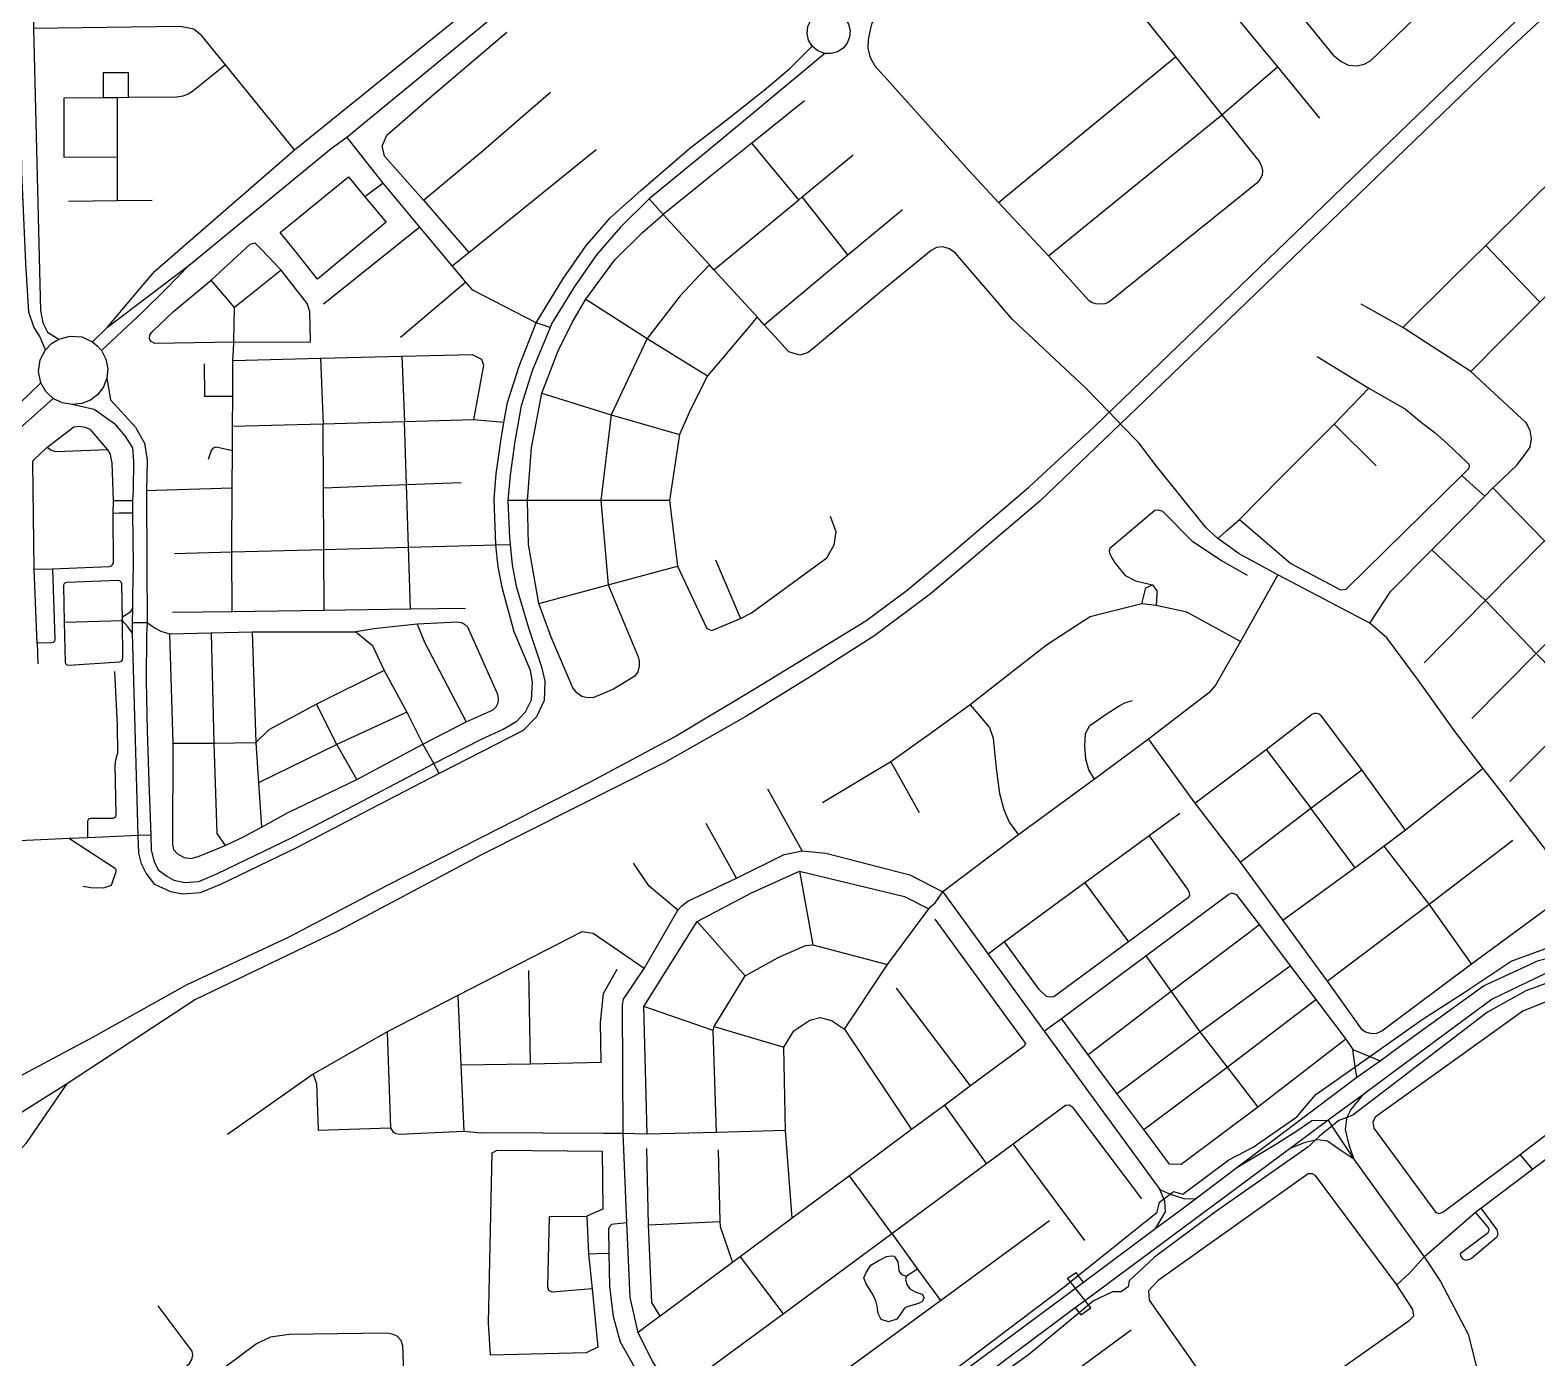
# Model space of a CAD drawing. Header units: inches. Extents: x 384787 to 391370, y 337312 to 343047.
# Drawn here: x 386673 to 387978, y 340080 to 341229 of the extents above; entities that cross this region are included whole.
import ezdxf

# ---------------------------------------------------------------- set-up
doc = ezdxf.new("R2010")
doc.units = ezdxf.units.IN
doc.header["$MEASUREMENT"] = 0

msp = doc.modelspace()

# ---------------------------------------------------------------- linework, layer by layer
for points in [[(386739.7, 340972.2), (386770.8, 341008.8), (386780.9, 341020.7), (386901.7, 341125.9), (387054.4, 341248.9), (387185.1, 341350.6), (387369.9, 341508.3), (387394.4, 341527.8), (387558.9, 341658.8), (387632.2, 341711.6), (387664.3, 341739.5)], [(387616.4, 341435.2), (387718.9, 341308.1), (387775.7, 341238.9), (387801.3, 341207.9), (387808.3, 341202.3), (387814.5, 341199.1), (387822.1, 341198.5), (387828.1, 341200), (387833.6, 341202.8), (387894, 341261.2), (387969.2, 341331.4), (388016.2, 341376.7), (388082.5, 341440.8), (388156, 341509.3), (388191.8, 341539.1), (388224.7, 341563), (388304.6, 341633.1)], [(386686.1, 340952.7), (386681.2, 340964), (386676.1, 340972.4), (386671.8, 340985.3), (386669.1, 341027.6), (386665.7, 341106.4), (386664, 341230.7), (386661, 341357.6), (386660.9, 341370.9), (386660.8, 341484.9), (386661.1, 341494.1)], [(386674, 341422.9), (386673, 341376.6), (386673.3, 341355.7), (386675.7, 341231), (386681.5, 340998), (386681.7, 340986.5), (386683.9, 340976), (386688, 340968), (386697.6, 340961.9)], [(386810.5, 341025.8), (386933.6, 341127), (386947.1, 341136.8), (387065.9, 341234.6), (387079.4, 341245.8), (387154.1, 341310.2), (387208.5, 341353.3)], [(387398.8, 341220.9), (387400.5, 341229.8), (387401.9, 341235.6), (387406.6, 341242.2), (387543.5, 341351.8)], [(386495.6, 340220.4), (386532.9, 340248), (386571.6, 340271.6), (386645.7, 340313.9), (386727, 340357.4), (386808.3, 340402.6), (386896.6, 340443.9), (386982.8, 340489.3), (387156.9, 340577.7), (387230.9, 340617.5), (387302.1, 340660), (387396.6, 340718), (387432.2, 340744.5), (387468.5, 340774.4), (387537.7, 340833.6), (387594.2, 340886), (387627.4, 340918), (387768.2, 341053.7), (387907.6, 341187.9), (388056.7, 341329.9)], [(388031.7, 341285.5), (387952.5, 341211.7), (387637.7, 340908.1)], [(387699.4, 341262.7), (387752.9, 341197.6), (387789.4, 341153.2)], [(387350.1, 341215.5), (387346.9, 341220.7), (387345.7, 341226.6), (387346.4, 341232.6), (387349, 341238.1), (387353.3, 341242.4), (387358.7, 341245.2), (387364.8, 341246), (387370.8, 341244.8), (387375.2, 341242.5), (387378.9, 341239), (387381.5, 341234.7), (387382.9, 341229.2), (387382.5, 341223.5), (387380.5, 341218.2), (387376.9, 341213.8), (387372.1, 341210.7), (387366.6, 341209.1), (387360.9, 341209.2)], [(386901.7, 341125.9), (386841.9, 341199.4), (386821.5, 341224.5), (386814.6, 341230.2), (386803, 341232.7), (386675.7, 341231)], [(387636.1, 341241.8), (387664.7, 341206.3), (387704.8, 341156.2), (387737.5, 341115.4), (387739.2, 341111.7), (387739.9, 341107.8), (387739.6, 341104)], [(386979.4, 341133.1), (386981.7, 341138.5), (387022.2, 341173.8), (387085.7, 341227.6)], [(387486.3, 341107.3), (387404.7, 341198.3), (387400.5, 341205.5), (387398.6, 341213.8), (387398.8, 341220.9)], [(387092, 340708.3), (387081.9, 340745.6), (387078.2, 340764.7), (387076, 340783.6), (387074.7, 340823.2), (387076.3, 340845.3), (387080.6, 340875.5), (387082.9, 340889.6), (387086.3, 340906.9), (387096.3, 340938.4), (387111, 340975.9), (387134.1, 341013.8), (387153.8, 341042.1), (387175.1, 341066.9), (387202, 341090.8), (387243.8, 341126.8), (387275.2, 341151.3), (387308.4, 341177.5), (387330.4, 341195.8), (387350.1, 341215.5)], [(387360.9, 341209.2), (387305.9, 341163.3), (387258.4, 341123.7), (387208.9, 341083.3)], [(387360.9, 341209.2), (387354.9, 341211.4), (387350.1, 341215.5)], [(386841.9, 341199.4), (386823.7, 341184.6)], [(387511.5, 341080.3), (387664.7, 341206.3)], [(387554.6, 341033.9), (387704.8, 341156.2), (387752.9, 341197.6)], [(386823.7, 341184.6), (386813.7, 341176.5), (386809.6, 341174), (386805, 341172.2), (386799.8, 341171.3), (386758.1, 341171), (386748.1, 341170.9), (386736.1, 341170.8), (386701.9, 341170.6), (386702, 341119.5), (386748.2, 341119.7)], [(386758.1, 341171), (386757.9, 341192.6), (386736, 341192.4), (386736.1, 341170.8)], [(386748.1, 341170.9), (386748.2, 341119.7), (386748.3, 341081.8)], [(387013.5, 341082.3), (387063.6, 341124), (387123.4, 341175.7)], [(387343.3, 341168.2), (387297.8, 341131.6), (387263.3, 341103.8), (387221.1, 341069.9)], [(387111, 340975.9), (387056.2, 341004.3), (387050.2, 341011.3), (387038.2, 341025.3), (387010.4, 341058.7), (386978.5, 341097), (386949.6, 341133.5), (386947.1, 341136.8)], [(387013.5, 341082.3), (386979.8, 341120.2), (386977.7, 341129.2), (386979.4, 341133.1)], [(387338.4, 341082.5), (387297.8, 341131.6)], [(387038.2, 341025.3), (387052.6, 341036.9), (387163.1, 341126.1)], [(387265, 341021.8), (387338.4, 341082.5), (387341.5, 341085), (387385.7, 341121.5)], [(386889.3, 341054.3), (386948.5, 341102.3)], [(386948.5, 341102.3), (386962.7, 341085.1)], [(387599.8, 340992.1), (387595.6, 340992.5), (387591.9, 340993.6), (387589.6, 340995.2), (387554.6, 341033.9), (387511.5, 341080.3), (387486.3, 341107.3)], [(387739.6, 341104), (387737.9, 341100.3), (387735, 341097), (387606.6, 340993.5), (387603.5, 340992.5), (387599.8, 340992.1)], [(387861.5, 340972), (387906.1, 341016), (387933.5, 341043), (387969.6, 341078.8), (387996.6, 341105.6), (388003.1, 341112.2)], [(386978.5, 341097), (386962.7, 341085.1)], [(386706, 341081.3), (386748.3, 341081.8), (386778.5, 341082.1)], [(386962.7, 341085.1), (386981, 341063.1)], [(387013.5, 341082.3), (387052.6, 341036.9)], [(387208.9, 341083.3), (387184, 341058.7), (387163.4, 341034.8), (387144.2, 341007.3), (387124.4, 340975.1), (387123.1, 340971.8), (387107.7, 340934.3), (387098, 340904.1), (387092.6, 340873.6), (387088.4, 340844), (387086.6, 340822.1), (387087.9, 340789.8), (387088.5, 340783.9), (387090.2, 340766.4), (387093.7, 340748), (387104.4, 340711.8), (387115.7, 340677.9), (387118.5, 340665.6)], [(387598.3, 340907.8), (387587.1, 340919.4), (387523.4, 340978.8), (387474.2, 341036.4), (387469, 341039.9), (387463.1, 341041.7), (387457.7, 341041.1), (387453, 341038.6), (387413.5, 341006.4), (387350.9, 340953.8), (387345.9, 340950), (387339.5, 340947.9), (387329.8, 340950.8), (387308.5, 340974.2), (387302.5, 340981.2), (387265, 341021.8), (387261, 341026.2), (387221.1, 341069.9), (387208.9, 341083.3)], [(387381, 341034.8), (387341.5, 341085)], [(386981, 341063.1), (386921.7, 341013.9)], [(387178, 340658.6), (387161.1, 340651.4), (387155.9, 340651.2), (387150.6, 340652.4), (387146.2, 340655.5), (387142.9, 340659.8), (387124.1, 340703.8), (387113.4, 340733), (387104.5, 340784.1), (387103.5, 340822.1), (387107.1, 340867.8), (387115.9, 340915), (387130.1, 340951.6), (387142.2, 340976.3), (387154, 340996.4), (387179.2, 341030.4), (387203.2, 341054.3), (387214.3, 341063.9)], [(387214.3, 341063.9), (387221.1, 341069.9)], [(387308.5, 340974.2), (387381, 341034.8), (387428.2, 341074.2)], [(387920.5, 340933.9), (387948.5, 340962), (387980.2, 340993.7), (388030.2, 341042.9), (388044.5, 341057), (388050.8, 341063.1)], [(386921.7, 341013.9), (386902, 341038.5), (386889.3, 341054.3)], [(387010.4, 341058.7), (386926.8, 340992.1)], [(386829.6, 341013), (386863.3, 341044.1)], [(386863.3, 341044.1), (386867.4, 341045.2), (386873, 341039.7), (386890.3, 341021.7)], [(387933.5, 341043), (387980.2, 340993.7)], [(386726.7, 340959.6), (386739.7, 340972.2), (386810.5, 341025.8)], [(386810.5, 341025.8), (386790.3, 341005.1), (386770.2, 340985.3), (386734.6, 340951.9)], [(387261, 341026.2), (387252.8, 341017.6)], [(386780.7, 340958), (386777.5, 340959.8), (386776.1, 340962.2), (386776.5, 340965.6), (386779.3, 340969), (386796.9, 340985.7), (386829.6, 341013)], [(386849.8, 340989.3), (386829.6, 341013)], [(386890.3, 341021.7), (386849.8, 340989.3)], [(386915.1, 340985.7), (386912.7, 340992.8), (386890.3, 341021.7)], [(387050.2, 341011.3), (386993.5, 340963.1)], [(387252.8, 341017.6), (387235.6, 340999.4), (387207.1, 340962.5), (387176, 340896.3), (387167, 340822.1), (387173.5, 340749.1), (387199.4, 340686.8)], [(386849.2, 340959.1), (386849.8, 340989.3)], [(386915.5, 340959.4), (386915.1, 340985.7)], [(387154, 340996.4), (387207.1, 340962.5), (387259.4, 340930.1)], [(387960.5, 340853), (387968.8, 340864.1), (387971.9, 340868.2), (387972.9, 340875.9), (387971.9, 340882.7), (387968.3, 340889.2), (387933.2, 340922), (387920.5, 340933.9), (387861.5, 340972), (387825.6, 340992.2)], [(387123.1, 340971.8), (387111, 340975.9)], [(387294.8, 340971.9), (387259.4, 340930.1), (387244.9, 340901.5), (387235.3, 340879.2), (387226.6, 340822.2), (387233.4, 340765.1), (387258.7, 340711.3), (387263.1, 340709.6), (387288, 340720)], [(387302.5, 340981.2), (387294.8, 340971.9)], [(386692.8, 340910.5), (386686.5, 340916.4), (386682.2, 340923.9), (386680.1, 340933.8), (386681.5, 340943.8), (386686.1, 340952.7), (386691.3, 340958), (386697.6, 340961.9), (386707.4, 340964.5), (386717.5, 340963.7), (386726.7, 340959.6), (386731, 340956.1), (386734.6, 340951.9), (386738.4, 340944.5), (386740, 340936.4), (386739.3, 340928.1), (386736.4, 340920.5), (386731.5, 340914), (386725.1, 340909), (386717.5, 340906), (386709.3, 340905.1), (386700.7, 340906.6), (386692.8, 340910.5)], [(386849.2, 340959.1), (386780.7, 340958)], [(386848.5, 340943.2), (386848.9, 340952.4), (386849.2, 340959.1)], [(386849.2, 340959.1), (386915.5, 340959.4)], [(386848.5, 340943.2), (386924.4, 340945.2), (386994.7, 340947), (387055.5, 340948.6), (387063.6, 340944.5), (387065.3, 340939.4), (387056.8, 340892)], [(386994.7, 340947), (386997, 340890.3)], [(387787.5, 340946.9), (387832, 340919.4)], [(386848.4, 340912.1), (386824.1, 340912.2), (386823.8, 340940.3)], [(386847.6, 340777.5), (386847.9, 340832.8), (386848.1, 340865.5), (386848.2, 340886.1), (386848.4, 340912.1), (386848.5, 340943.2)], [(386924.4, 340945.2), (386926.6, 340888.3)], [(386528.2, 340782.2), (386554.5, 340805.8), (386627.8, 340871.7), (386682.2, 340923.9)], [(386739.3, 340928.1), (386742.5, 340909.3), (386764.2, 340885.6), (386771.8, 340871.8), (386774.1, 340857.3), (386773.5, 340830.5), (386773.9, 340766.6), (386774.1, 340716.4), (386773.7, 340705.9), (386773.2, 340665.6), (386774.3, 340623), (386775.6, 340578.1), (386777.3, 340532.3), (386777.6, 340519.5), (386779.9, 340510), (386783.8, 340502.1), (386791.1, 340496.7), (386797.3, 340493.4), (386806.7, 340491.2), (386818.8, 340492.1), (386835.1, 340499), (386899.6, 340530.3), (386954.9, 340558.9), (387022.3, 340594.4), (387063.7, 340615.5), (387082.6, 340623.9), (387094.4, 340630.9), (387101.9, 340638.9), (387107, 340649.5), (387108, 340664.6), (387106, 340674.9), (387092, 340708.3)], [(387720.2, 340805.6), (387755.8, 340842), (387802.2, 340888.2), (387832, 340919.4), (387863.9, 340901.1), (387877.7, 340889.6), (387889.7, 340880.7), (387900.2, 340871.2), (387917.4, 340854.9), (387918.6, 340853.5), (387919, 340852), (387918.4, 340849.5)], [(386692.8, 340910.5), (386639.3, 340863.1), (386528.4, 340763.1), (386493.8, 340731.9), (386437.1, 340680.1), (386309.6, 340566.7)], [(387115.9, 340915), (387176, 340896.3)], [(387628.9, 340876), (387598.3, 340907.8)], [(387637.7, 340908.1), (387603.4, 340875.4)], [(386761.5, 340716.4), (386761.9, 340728.8), (386761.8, 340739.9), (386762.2, 340766.3), (386761.9, 340811.1), (386761.8, 340822.1), (386762.2, 340831.2), (386762.5, 340856.2), (386761.7, 340867.6), (386755, 340878.2), (386746.9, 340887.7), (386728.4, 340901), (386709.3, 340905.1)], [(387176, 340896.3), (387235.3, 340879.2)], [(386676.2, 340762.3), (386675.2, 340855.1), (386675.4, 340856.3), (386676.1, 340857.3), (386687.2, 340867.9), (386710.7, 340886)], [(386710.7, 340886), (386716, 340886.4), (386720.5, 340885.6), (386724.4, 340883.8), (386739.9, 340865.9), (386742, 340862.3), (386742.8, 340858.5), (386743.5, 340854.6), (386744.7, 340822), (386744.5, 340810.9)], [(387056.8, 340892), (386997, 340890.3), (386926.6, 340888.3), (386848.2, 340886.1)], [(386927.5, 340727.1), (386927.2, 340779.7), (386926.9, 340833.1), (386926.6, 340888.3)], [(387002.1, 340728.2), (387000.5, 340781.6), (386998.8, 340835.8), (386997, 340890.3)], [(387082.9, 340889.6), (387056.8, 340892)], [(387802.2, 340888.2), (387838.5, 340852)], [(386739.9, 340865.9), (386695.4, 340864.3), (386691.2, 340865.3), (386687.2, 340867.9)], [(386827.3, 340858), (386829.6, 340864.8), (386831.5, 340867.6), (386833.9, 340868.6), (386848.1, 340865.5)], [(387603.4, 340875.4), (387547.1, 340821.4), (387477.8, 340762.6), (387452.4, 340741.3), (387404.3, 340705.1), (387348.4, 340669.4), (387292.5, 340635.1), (387222.4, 340595.2), (387063.7, 340515.1)], [(388025.2, 340435.4), (388024.1, 340444.4), (388023, 340452.5), (388021.2, 340464.4), (388019.4, 340472), (387994.8, 340506.2), (387982.6, 340523.3), (387946.4, 340570.2), (387931, 340589.9), (387906.8, 340621.8), (387875.1, 340666.2), (387847.7, 340703.1), (387833, 340715.9), (387753.2, 340757.8), (387719.8, 340775.8), (387701.3, 340789.2), (387691.3, 340798.3), (387674.5, 340819.1), (387648.3, 340851.7), (387632.9, 340871.9), (387628.9, 340876)], [(387720.2, 340805.6), (387764.7, 340767.6), (387807.7, 340744.7), (387812.4, 340745.3), (387912.6, 340843.7)], [(387918.4, 340849.5), (387912.6, 340843.7)], [(387912.6, 340843.7), (387922.7, 340834.5), (387932.5, 340825.7)], [(387945.3, 340838.3), (387947.9, 340840.8), (387960.5, 340853)], [(386847.9, 340832.8), (386782.1, 340830.8), (386781.6, 340830.8), (386773.5, 340830.5)], [(386926.9, 340833.1), (386998.8, 340835.8), (387046.2, 340837.6)], [(387833, 340715.9), (387851.2, 340743.6), (387886.6, 340779.3), (387918.7, 340811.8), (387932.5, 340825.7), (387939.6, 340832.9)], [(387939.6, 340832.9), (387945.3, 340838.3)], [(387939.6, 340832.9), (387984.2, 340787.1), (388029.8, 340743), (388049.7, 340727.6), (388084.1, 340709), (388138.9, 340692.9), (388224.1, 340659.7)], [(386744.7, 340822), (386749.7, 340822.1), (386761.8, 340822.1)], [(387103.5, 340822.1), (387095, 340822.1), (387086.6, 340822.1)], [(387226.6, 340822.2), (387167, 340822.1), (387103.5, 340822.1)], [(386744.5, 340810.9), (386744.6, 340767.7), (386744, 340766.6), (386743.2, 340765.5)], [(386761.9, 340811.1), (386749.9, 340811), (386744.5, 340810.9)], [(387288, 340720), (387297.4, 340724.7), (387362.7, 340772.5), (387369, 340783.7), (387370.9, 340795), (387365.8, 340808.3)], [(387726.9, 340757.2), (387703.8, 340770.4), (387679.7, 340786.2), (387653.6, 340812.5), (387650.1, 340813.7), (387646.9, 340813.4), (387607.8, 340780.5), (387607.2, 340778.6), (387607.6, 340776.2), (387612.2, 340768.1), (387621.1, 340757), (387630, 340752.5), (387644.9, 340748.9)], [(387701.3, 340789.2), (387708.9, 340795.8), (387720.2, 340805.6)], [(386797.7, 340776.2), (386847.6, 340777.5), (386927.2, 340779.7), (387000.5, 340781.6), (387076, 340783.6)], [(386847.7, 340726), (386847.6, 340777.5)], [(387076, 340783.6), (387088.5, 340783.9)], [(387880.1, 340681.5), (387933.2, 340735.4), (387984.2, 340787.1)], [(387977, 340689.6), (387933.2, 340735.4), (387886.6, 340779.3)], [(386743.2, 340765.5), (386741.4, 340764.7), (386692.1, 340762.5)], [(387113.4, 340733), (387173.5, 340749.1), (387233.4, 340765.1)], [(387266.3, 340770.7), (387288, 340720)], [(386692.1, 340762.5), (386676.2, 340762.3)], [(386678.8, 340698.6), (386676.2, 340762.3)], [(386692.1, 340762.5), (386694.3, 340701.8), (386694, 340700.3), (386692.9, 340699.1), (386691.3, 340698.7), (386678.8, 340698.6)], [(386752.4, 340718.2), (386752.9, 340685.3), (386752.6, 340683.8), (386751.6, 340682.7), (386750.1, 340682.2), (386706.6, 340679.3), (386705, 340679.6), (386703.8, 340680.7), (386703.4, 340682.2), (386702.6, 340716.8), (386702, 340748.3), (386702.3, 340749.8), (386703.4, 340751), (386704.9, 340751.4), (386748.8, 340753.1), (386750.3, 340752.8), (386751.5, 340751.7), (386751.9, 340750.2), (386752.4, 340718.2)], [(387753.2, 340757.8), (387720.9, 340700), (387699.4, 340662.1), (387693.5, 340655.5), (387641.2, 340615.3), (387594.5, 340580.6), (387528.8, 340532.6), (387463.2, 340483.1)], [(387635.6, 340732.6), (387637.8, 340741.8), (387638.9, 340746.3), (387644.9, 340748.9)], [(387644.9, 340748.9), (387648.6, 340743.9), (387648.5, 340740.9), (387648, 340731.1)], [(387921.2, 340633.2), (387977, 340689.6), (388029.8, 340743)], [(386752.4, 340718.2), (386752.8, 340721.2), (386759.9, 340725.8), (386761.9, 340728.8)], [(386796.2, 340725.3), (386847.7, 340726), (386927.5, 340727.1), (387002.1, 340728.2), (387049.8, 340728.9)], [(387603.1, 340724.5), (387590.7, 340721.4), (387585.4, 340717.9), (387553, 340696.8), (387517.6, 340669.1), (387487, 340645.2), (387450.1, 340618.6), (387418.2, 340595.6), (387359, 340560.2)], [(387720.9, 340700), (387674.5, 340725.4), (387648, 340731.1), (387635.6, 340732.6), (387603.1, 340724.5)], [(386702.6, 340716.8), (386752.4, 340718.2)], [(386761.6, 340707.3), (386757.3, 340712.8), (386752.4, 340718.2)], [(387118.5, 340665.6), (387118, 340648.8), (387111.2, 340634.8), (387099.8, 340622.8), (387027.1, 340585.7), (386959.9, 340550.8), (386904.1, 340521.6), (386837.7, 340489.6), (386820, 340482.3), (386804.8, 340481.2), (386794.6, 340483.1), (386780.7, 340489.5), (386773.2, 340499.4), (386769.4, 340507.4), (386766.9, 340516.5), (386766.4, 340531.8), (386761.6, 340707.3), (386761.5, 340716.4)], [(386761.5, 340716.4), (386774.1, 340716.4)], [(386774.1, 340716.4), (386781.2, 340711.6), (386786.1, 340708.8), (386793.5, 340706.5), (386829.7, 340707.4), (386865.2, 340708.2), (386954.8, 340708.2)], [(387078.1, 340646.9), (387078.4, 340650.6), (387077.8, 340654.2), (387051.8, 340712.3), (387049.4, 340714.7), (387046.5, 340716.1), (387042, 340716.7), (387037.5, 340716.5), (387007.9, 340715), (386970.5, 340711), (386954.8, 340708.2)], [(387007.9, 340715), (387014.3, 340699.3), (387050.3, 340630.3)], [(386678.8, 340698.6), (386679.5, 340680.6)], [(386793.5, 340706.5), (386796.3, 340611.8), (386796.1, 340524.2), (386797.1, 340519.8), (386800.5, 340516), (386806.1, 340512.8)], [(386829.7, 340707.4), (386831.9, 340611.9), (386834.6, 340533.7), (386841.8, 340523.4)], [(386865.2, 340708.2), (386868.3, 340612.6), (386870.7, 340577.5), (386873.1, 340539.3)], [(386954.8, 340708.2), (386969.4, 340696.4), (386979.3, 340674.9), (386998.9, 340638.8), (387013, 340611)], [(387954.3, 340578.7), (388020.5, 340645.2), (388036, 340660.8), (388041.2, 340666), (388084.1, 340709)], [(387199.4, 340686.8), (387200.3, 340682.8), (387200.2, 340678.7), (387199.1, 340673.7), (387196.4, 340669.8), (387178, 340658.6)], [(387977, 340689.6), (388020.5, 340645.2)], [(386745.9, 340674), (386748.2, 340627.5), (386748.4, 340603.3), (386746.9, 340598.3), (386746.4, 340595.8), (386746.4, 340593.4)], [(386979.3, 340674.9), (386920.7, 340645.6), (386879.6, 340623.4), (386868.3, 340612.6)], [(386806.1, 340512.8), (386812.2, 340512.1), (386819.2, 340514), (386828.3, 340517.8), (386841.8, 340523.4), (386858.3, 340531.1), (386873.1, 340539.3), (386895.8, 340551.5), (386955.7, 340580.4), (387013, 340611), (387050.3, 340630.3), (387073.8, 340640.8), (387076.5, 340643.5), (387078.1, 340646.9)], [(386955.7, 340580.4), (386938.5, 340610.8), (386920.7, 340645.6)], [(387594.5, 340580.6), (387589.7, 340588.7), (387586.9, 340598), (387586.1, 340609.6), (387586.7, 340620.3), (387590.6, 340627.1), (387605.6, 340637.7), (387616, 340644.2), (387621.3, 340647.1), (387627.4, 340648.8)], [(386998.9, 340638.8), (386938.5, 340610.8), (386870.7, 340577.5)], [(387487, 340645.2), (387503.7, 340625.4), (387506.9, 340616.1), (387509.4, 340589.9), (387512.2, 340568.3), (387516, 340554.5), (387520.7, 340543.6)], [(387681.4, 340560), (387743.2, 340606.5), (387782.6, 340636.6)], [(387863.9, 340536.6), (387826.1, 340588.8), (387791.1, 340635.4), (387789.2, 340636.9), (387786.9, 340637.6), (387784.7, 340637.5), (387782.6, 340636.6)], [(386796.3, 340611.8), (386831.9, 340611.9), (386868.3, 340612.6)], [(387022.3, 340594.4), (387013, 340611)], [(387641.2, 340615.3), (387645.4, 340609.5), (387681.4, 340560), (387720.6, 340508.8), (387757.7, 340458.3), (387796.1, 340405.7), (387825.5, 340364.5), (387829.3, 340361.8), (387834.1, 340360.6)], [(387743.2, 340606.5), (387782, 340555.6)], [(386722.9, 340530), (386722.7, 340544), (386723.1, 340545.5), (386724.1, 340546.6), (386725.5, 340547), (386744.6, 340546.9), (386746, 340547.4), (386746.9, 340548.5), (386747.3, 340549.9), (386746.4, 340593.4)], [(387027.1, 340585.7), (387022.3, 340594.4)], [(387418.2, 340595.6), (387442.6, 340551.9)], [(387720.6, 340508.8), (387782, 340555.6), (387826.1, 340588.8)], [(387931, 340589.9), (387863.9, 340536.6), (387845.5, 340522.7), (387820.4, 340503.8), (387757.7, 340458.3)], [(387341.5, 340518.6), (387311.8, 340572.1)], [(387820.4, 340503.8), (387782, 340555.6)], [(387284.6, 340495), (387258.4, 340542.4)], [(387668.4, 340551), (387641.8, 340531.6), (387586.2, 340490.9), (387516.6, 340439.9), (387502.4, 340429.2)], [(387520.7, 340543.6), (387528.8, 340532.6)], [(386777.3, 340532.3), (386766.4, 340531.8), (386722.9, 340530), (386706.8, 340529.3), (386644.3, 340526.5)], [(386706.8, 340529.3), (386745.8, 340503.8), (386746.7, 340502.9), (386747.1, 340501.7), (386747, 340500.4), (386743.1, 340488.6), (386736.2, 340486.4), (386725.5, 340486.6), (386718.8, 340487.9)], [(387641.8, 340531.6), (387675.8, 340484.5), (387676.6, 340482.5), (387676.7, 340480.2), (387676, 340478.2), (387640.4, 340452), (387624, 340439.8), (387559.3, 340392.1), (387556.2, 340391.9), (387553, 340392.6), (387546.6, 340398.5), (387516.6, 340439.9)], [(387063.7, 340515.1), (386939.9, 340449.5), (386816.1, 340390), (386704.3, 340316.6), (386599.6, 340250.8), (386521.9, 340191.1)], [(387295.5, 339965.3), (387274.8, 339992.8), (387270.7, 339998.1), (387212.2, 340075.7), (387199.3, 340101.6), (387192.3, 340131.7), (387189.7, 340196.7), (387186.3, 340273.8), (387185.8, 340385.1), (387186.6, 340390.1), (387204.5, 340416.8), (387233.7, 340467.3), (387237.2, 340471.1), (387242.3, 340475), (387284.6, 340495), (387325.7, 340515.6), (387341.5, 340518.6), (387361.9, 340516.6), (387434.6, 340497.9), (387463.2, 340483.1), (387502.4, 340429.2), (387551, 340362.4), (387651.2, 340225.4)], [(387796.1, 340405.7), (387884.4, 340472.5), (387956.7, 340527.8)], [(387884.4, 340472.5), (387845.5, 340522.7)], [(387233.7, 340467.3), (387209, 340488.2), (387195.4, 340508.1)], [(387207.2, 340273.3), (387204.4, 340383.9), (387250.6, 340457.6), (387297.6, 340482.4), (387339, 340501.1), (387430, 340479.2), (387451.1, 340468.4)], [(387339, 340501.1), (387350.5, 340437.3)], [(387586.2, 340490.9), (387624, 340439.8)], [(387378.1, 340364.2), (387415.4, 340420.2), (387451.1, 340468.4), (387452.5, 340470.3), (387456.5, 340473.7), (387463.2, 340483.1)], [(387551, 340362.4), (387565.9, 340373.4), (387639, 340427.7), (387711, 340481.2)], [(387711, 340481.2), (387713.7, 340482.4), (387717.3, 340480.9), (387737.4, 340454.5), (387764.1, 340419.1), (387786.2, 340389.9), (387812.3, 340355.5), (387818.3, 340346.5)], [(387834.1, 340360.6), (387839, 340360.8), (387843.5, 340362.7), (387921.1, 340420.8), (387999.2, 340478.2)], [(387921.1, 340420.8), (387884.4, 340472.5)], [(387250.6, 340457.6), (387291.9, 340410.4)], [(387456.2, 340459.4), (387534.9, 340351.9), (387533.4, 340349.2)], [(387737.4, 340454.5), (387660.8, 340396.8), (387589.1, 340342.1)], [(387204.5, 340416.8), (387160.4, 340447.2), (387150.5, 340448.4), (387043.2, 340393.5), (386982, 340362), (386917.9, 340325.3), (386843.6, 340273)], [(387267.2, 340274.8), (387264.3, 340363.2), (387265.1, 340366.5), (387291.9, 340410.4), (387320.7, 340426.4), (387344.4, 340436.6), (387350.5, 340437.3), (387415.4, 340420.2)], [(387405.2, 340017.8), (387568.2, 340141.1), (387580.5, 340151), (387648.8, 340205.6), (387650.9, 340214.4), (387654.6, 340217.2), (387660, 340221.2), (387663, 340223.5), (387671, 340221.2), (387710.8, 340251), (387731.9, 340261.9), (387769.9, 340288.3), (387786.2, 340307.6), (387820.4, 340331.7), (387833.1, 340340.5), (387878.2, 340372.7), (387913.7, 340395.3), (387955.3, 340423.1), (387996.3, 340438.2)], [(387639, 340427.7), (387660.8, 340396.8), (387685.8, 340361.9), (387709.4, 340331.3), (387736.1, 340296.6)], [(387931.3, 340401.7), (387979.1, 340423.8), (388025.2, 340435.4)], [(387106.1, 340334.2), (387104.8, 340415.1)], [(387167.2, 340335.6), (387166.7, 340369.9), (387169.4, 340395), (387181.2, 340416.1)], [(388231.4, 340363.1), (388196.4, 340382.7), (388190.3, 340385.5), (388158.3, 340400.2), (388136.3, 340410.2), (388115.6, 340417.1), (388077.8, 340423.3), (388028.1, 340422), (387984.5, 340412.2), (387938.8, 340390.1), (387856, 340328.9), (387826.5, 340307.1), (387796.9, 340285.3), (387763.9, 340260.8), (387614.9, 340150.3), (387588.2, 340130.5), (387577.9, 340122.8), (387518.1, 340078), (387493.4, 340059.5), (387472.2, 340043.9), (387320.9, 339932.8)], [(387614, 340308.6), (387685.8, 340361.9), (387764.1, 340419.1)], [(387312.7, 339942.7), (387338, 339961.8), (387574.5, 340137.4), (387584.9, 340145.2), (387647.7, 340191.8), (387668.1, 340207), (387682, 340217.4), (387717.8, 340244.3), (387784.2, 340294.3), (387821.7, 340322.5), (387842, 340336.9), (387857.6, 340348.3), (387931.3, 340401.7)], [(387487.1, 340315), (387423, 340399.7)], [(388002.6, 340410.2), (387968, 340397.3), (387935, 340379), (387818.3, 340289.6), (387813.2, 340287.7), (387806.1, 340285), (387803, 340282.4), (387800.2, 340280.2), (387789.4, 340271.4), (387785.7, 340268), (387781.8, 340264.4), (387779.3, 340262.1), (387699.2, 340206.1), (387646.5, 340166.7), (387624.5, 340146.2), (387623.6, 340141), (387617.6, 340136.8), (387610.1, 340136.6), (387593.7, 340128.8), (387581.3, 340118.5), (387537.5, 340082.2), (387509.2, 340061.9)], [(388191.4, 340351.9), (388189.8, 340356.9), (388113, 340391.7), (388093.9, 340397.4), (388058.1, 340399.8), (388036.8, 340398), (387990.6, 340389.8), (387965.6, 340379.7), (387837.7, 340288), (387835.5, 340283.7)], [(387043.2, 340393.5), (387045.8, 340333.2), (387048.3, 340275.8), (387063.7, 340274.5)], [(387637.2, 340277.3), (387709.4, 340331.3), (387786.2, 340389.9)], [(387264.3, 340363.2), (387204.4, 340383.9)], [(387332.6, 340200.4), (387327.1, 340276.4), (387325.6, 340348.5), (387334.3, 340362.7), (387347.9, 340371.9), (387356.9, 340374.2), (387366.8, 340371.8), (387378.1, 340364.2), (387436.2, 340277.4)], [(387659.4, 340247.4), (387637.2, 340277.3), (387614, 340308.6), (387589.1, 340342.1), (387565.9, 340373.4)], [(386982, 340362), (386984.9, 340278.7)], [(387265.1, 340366.5), (387325.6, 340348.5)], [(387533.4, 340349.2), (387487.1, 340315), (387464.9, 340298.5), (387436.2, 340277.4)], [(387812.3, 340355.5), (387736.1, 340296.6), (387669.5, 340247), (387659.4, 340247.4)], [(387821.7, 340322.5), (387820.4, 340331.7), (387818.3, 340346.5)], [(387818.3, 340346.5), (387833.1, 340340.5), (387842, 340336.9)], [(387045.8, 340333.2), (387106.1, 340334.2)], [(387106.1, 340334.2), (387167.2, 340335.6)], [(386917.9, 340325.3), (386920.9, 340317.3), (386922.2, 340276.6), (386984.9, 340278.7)], [(386704.3, 340316.6), (386669.2, 340265.2), (386638.7, 340231.7), (386614.4, 340206.6), (386590.2, 340186.8), (386575.9, 340171.7), (386565.1, 340153.8), (386551.7, 340131.4), (386546.9, 340116), (386548.7, 340105.6), (386551.6, 340094.4), (386551.3, 340079.7), (386538.9, 340065.2), (386512.3, 340042.8), (386483.7, 340028.8), (386472.2, 340028.6), (386458, 340032), (386441.8, 340040.1), (386426.5, 340046.2), (386404.8, 340047.8), (386386.4, 340048.7)], [(387826.5, 340307.1), (387816.5, 340294.7), (387813.2, 340287.7), (387812.7, 340286.5), (387811.5, 340277.2), (387814.7, 340264.1), (387819.2, 340251.6)], [(387501, 340247.9), (387464.9, 340298.5)], [(387524.2, 340265), (387569.3, 340298.3)], [(387569.3, 340298.3), (387572.6, 340298.6), (387575.1, 340296.9), (387635.3, 340217.3)], [(387835.5, 340283.7), (387836.4, 340278.6), (387890.2, 340205.4), (387893, 340204.7), (387896.3, 340205.8), (387963.2, 340255.6), (388013.4, 340294.1), (388026.6, 340302.2)], [(387880.1, 340167.1), (387924.5, 340205.8), (387929.2, 340209.3), (387973.8, 340242.9), (387993.4, 340257.8), (388014.7, 340275.9), (388023, 340284), (388030.9, 340293.4)], [(387717.8, 340244.3), (387752.9, 340265.4), (387769.8, 340276.2), (387782.8, 340285.1), (387796.9, 340285.3)], [(387796.9, 340285.3), (387800.2, 340280.2), (387819.2, 340251.6)], [(386984.9, 340278.7), (386987.2, 340275.1), (386989.6, 340273.9), (386992.8, 340273.2), (387048.3, 340275.8)], [(387186.3, 340273.8), (387169.3, 340273.9), (387063.7, 340274.5)], [(387327.1, 340276.4), (387267.2, 340274.8), (387207.2, 340273.3), (387196.1, 340273.5), (387186.3, 340273.8)], [(387436.2, 340277.4), (387382.3, 340237.2), (387332.6, 340200.4)], [(387819.2, 340251.6), (387806, 340260.4), (387796.3, 340267.1), (387788, 340268.5), (387785.7, 340268), (387776.2, 340265.9), (387763.9, 340260.8)], [(387154.2, 340083.8), (387071.6, 340081.8), (387069.9, 340110), (387072.9, 340257), (387077.3, 340259.4), (387168.2, 340258.5), (387168.7, 340208.3), (387154.9, 340202.4), (387156.4, 340169.7), (387159.4, 340139.4), (387164.5, 340088.7), (387154.2, 340083.8)], [(387218.3, 340115.6), (387211.1, 340127.5), (387208.3, 340194.8), (387207, 340260.8)], [(387268.7, 340259.8), (387270.2, 340197.5), (387270.3, 340193.4), (387281.1, 340162.2)], [(387418.9, 340187.3), (387501, 340247.9), (387524.2, 340265)], [(387586.3, 340181.3), (387524.2, 340265)], [(387973.8, 340242.9), (387963.2, 340255.6)], [(387819.2, 340251.6), (387880.1, 340167.1)], [(387418.9, 340187.3), (387382.3, 340237.2)], [(387856.4, 340142.7), (387786, 340237.4), (387783.3, 340238.9), (387779.5, 340239), (387649.8, 340146.5), (387641.4, 340137.6), (387642, 340129.6), (387718, 340021)], [(387647.7, 340191.8), (387656.1, 340206.1), (387655.4, 340215.2), (387654.6, 340217.2), (387651.2, 340225.4)], [(387651.2, 340225.4), (387660, 340221.2), (387672, 340217.5), (387682, 340217.4)], [(387121.1, 340141.2), (387122.7, 340201.9)], [(387122.7, 340201.9), (387154.9, 340202.4)], [(387929.2, 340209.3), (387943, 340190.5), (387943.8, 340187.1), (387943.1, 340184), (387920.7, 340165.3), (387916, 340164), (387913.8, 340164.9), (387911.7, 340168), (387911.4, 340169.6), (387912.5, 340170.8), (387935.4, 340188), (387936.4, 340189.8), (387935.9, 340191.9), (387924.5, 340205.8)], [(387270.7, 339998.1), (387261.1, 339991.5), (387258.5, 339990.8), (387256.3, 339990.8), (387254, 339991.5), (387245, 340003.7), (387204.1, 340059.6), (387199.3, 340066.1), (387184, 340093), (387177.9, 340115.1), (387174.7, 340141.7), (387174.3, 340170.3), (387174.1, 340191.3), (387175, 340193.8), (387176.5, 340195.3), (387178.7, 340195.7), (387189.7, 340196.7)], [(387208.3, 340194.8), (387270.2, 340197.5)], [(387274.8, 339992.8), (387280.6, 339997.1), (387461.1, 340129.2), (387555.7, 340198.5)], [(387332.6, 340200.4), (387287.6, 340167), (387281.1, 340162.2)], [(387244.3, 340058.4), (387324.8, 340117.8), (387418.9, 340187.3)], [(387418.9, 340187.3), (387441.3, 340156.5), (387461.1, 340129.2)], [(387156.4, 340169.7), (387163.7, 340169.9), (387174.3, 340170.3)], [(387287.6, 340167), (387324.8, 340117.8)], [(387441.3, 340156.5), (387431.6, 340150.2), (387430.9, 340147.3), (387432.1, 340143), (387434.6, 340139.3), (387439.9, 340136.4), (387445.4, 340134.8), (387446.9, 340131.6), (387445.2, 340128.3), (387442.1, 340126.6), (387437.3, 340125.3), (387432.4, 340123.8), (387429.8, 340122.3), (387427.2, 340118.3), (387423.4, 340113.1), (387416.2, 340110.6), (387409.7, 340112.8), (387407.2, 340118.1), (387406.3, 340124.4), (387405.3, 340128.8), (387402.4, 340135.1), (387398.7, 340140.5), (387396.4, 340144.1), (387394.7, 340148.9), (387396.8, 340153.6), (387400.9, 340159.9), (387407.3, 340163.7), (387414.3, 340167.2), (387418.4, 340168), (387421.2, 340167.5), (387424.1, 340162.6), (387424.7, 340158.3), (387425.2, 340154.8), (387427.5, 340151.7), (387431.6, 340150.2)], [(387856.4, 340142.7), (387868, 340153.6), (387880.1, 340167.1)], [(387880.1, 340167.1), (387894.1, 340145.7), (387918, 340100), (387926, 340069.2), (387932.7, 340033.5), (387933, 339975.3), (387936, 339853.2)], [(387281.1, 340162.2), (387218.3, 340115.6)], [(387571.3, 340148.6), (387578.7, 340153.4)], [(387584.9, 340145.2), (387580.5, 340151), (387578.7, 340153.4)], [(387159.4, 340139.4), (387124.9, 340136.3), (387122, 340137.9), (387121.1, 340141.2)], [(387591.3, 340123), (387571.3, 340148.6)], [(387718, 340021), (387725.2, 340016.6), (387731.4, 340016), (387867, 340111.9), (387871.2, 340116), (387870.3, 340121.3), (387856.4, 340142.7)], [(386714.2, 340002.1), (386807.5, 340071.7), (386810.8, 340074.6), (386812.9, 340078), (386813.7, 340082), (386813.2, 340085.2), (386783.8, 340124.6)], [(387218.3, 340115.6), (387208.8, 340108.6), (387199.3, 340101.6)], [(387577.9, 340122.8), (387581.3, 340118.5), (387582.8, 340116.7)], [(387582.8, 340116.7), (387591.3, 340123)], [(387006.2, 339697.1), (386998.6, 340014.6), (386995.6, 340090), (386994.1, 340094.6), (386990.7, 340098.2), (386986.2, 340100.2), (386981.4, 340101), (386897.1, 340099.7), (386881, 340097.4), (386868.8, 340091.6), (386726.6, 339985.8), (386629.9, 339911.9), (386607.2, 339894.5), (386576.8, 339871.2), (386512.7, 339822.7), (386498.3, 339811.9), (386476.7, 339795.5), (386261.4, 339632.7), (386228.9, 339579.3)], [(387555.3, 340051.6), (387626.4, 340103.9)]]:
    msp.add_lwpolyline(points)

doc.saveas('drawing.dxf')
